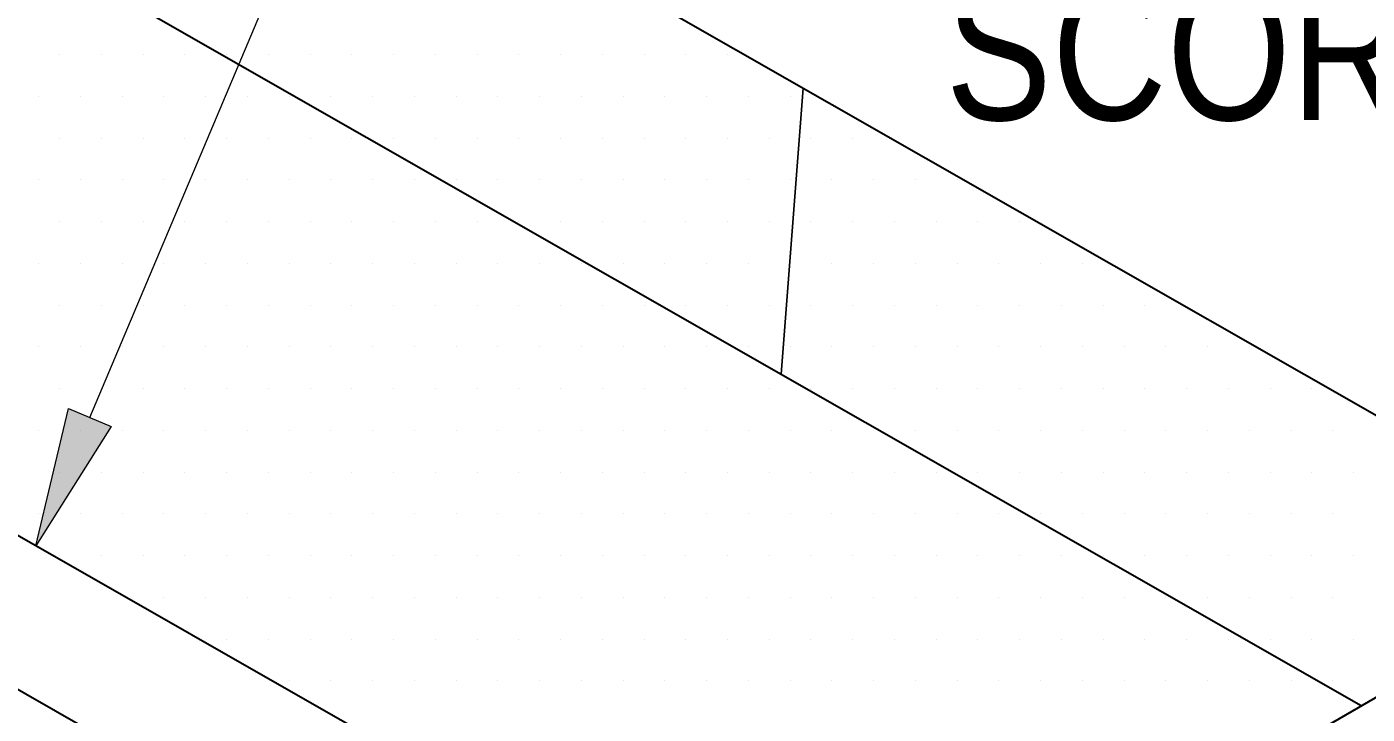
# Model space of a CAD drawing. Header units: inches. Extents: x -26 to 76, y -16 to 22.
# Drawn here: x -6.958 to -6.355, y 9.899 to 10.208 of the extents above; entities that cross this region are included whole.
import ezdxf

# ---------------------------------------------------------------- set-up
doc = ezdxf.new("R2010")
doc.units = ezdxf.units.IN
doc.header["$MEASUREMENT"] = 0
doc.linetypes.add('AI-Linetype-27', pattern=[0.375113, 0.250075, -0.125038])
for name, color, linetype, lineweight in [('.ATI-HATCH', 7, 'Continuous', 0), ('.ATI-TEXT_2', 7, 'Continuous', 0), ('G-ANNO-TTLB', 7, 'Continuous', 0), ('TYVEK', 7, 'Continuous', 0)]:
    doc.layers.add(name, color=color, linetype=linetype, lineweight=lineweight)

# ---------------------------------------------------------------- blocks, each defined once
blk = doc.blocks.new('Block_54')
at = {"layer": '.ATI-TEXT_2', "char_height": 0.2, "attachment_point": 7}
for s, insert in [('\\C18;\\c0;\\FArial Narrow|b0|i0|c1;\\H0.062519;\\W1.000000;FOLD HERE', (-6.54758, 10.35499)), ('\\C18;\\c0;\\FArial Narrow|b0|i0|c1;\\H0.062519;\\W1.000000;TO BREAK', (-6.54336, 10.26022)), ('\\C18;\\c0;\\FArial Narrow|b0|i0|c1;\\H0.062519;\\W1.000000;SCORES', (-6.54481, 10.16544))]:
    blk.add_mtext(s, dxfattribs=dict(at, insert=insert))
blk = doc.blocks.new('Block_53')
at = {"layer": '.ATI-TEXT_2', "true_color": 0x000000, "transparency": 33554687}
h = blk.add_hatch(color=18, dxfattribs=at)
h.dxf.hatch_style = 2
h.paths.add_polyline_path([(-6.91966, 10.02861), (-6.95357, 9.97506), (-6.93886, 10.03671)])
at = {"layer": '.ATI-TEXT_2', "color": 18, "lineweight": 0, "true_color": 0x000000}
blk.add_line((-6.92926, 10.03266), (-6.77981, 10.38683), dxfattribs=at)
at = {"layer": '.ATI-TEXT_2'}
blk.add_lwpolyline([(-6.91966, 10.02861), (-6.95357, 9.97506), (-6.93886, 10.03671), (-6.93886, 10.03671)], close=True, dxfattribs=at)
blk.add_blockref('Block_54', (0, 0), dxfattribs=at)
blk = doc.blocks.new('Block_337')
at = {"layer": '.ATI-HATCH'}
for points, knots in [([(-8.22517, 10.96944), (-8.22517, 10.96944), (-8.34185, 10.90193), (-8.34185, 10.90193), (-8.34185, 10.90193), (-8.45853, 10.83443), (-8.45853, 10.83443), (-8.45853, 10.83443), (-6.59136, 9.76824), (-6.59136, 9.76824), (-6.59136, 9.76824), (-6.358, 9.90325), (-6.358, 9.90325), (-6.358, 9.90325), (-8.22517, 10.96944), (-8.22517, 10.96944)], [0, 0, 0, 0, 1, 1, 1, 2, 2, 2, 3, 3, 3, 4, 4, 4, 5, 5, 5, 5]), ([(-7.20905, 10.52334), (-7.20905, 10.52334), (-7.21904, 10.39492), (-7.21904, 10.39492), (-7.21904, 10.39492), (-6.61873, 10.05213), (-6.61873, 10.05213), (-6.61873, 10.05213), (-6.60874, 10.18056), (-6.60874, 10.18056), (-6.60874, 10.18056), (-7.20905, 10.52334), (-7.20905, 10.52334)], [0, 0, 0, 0, 1, 1, 1, 2, 2, 2, 3, 3, 3, 4, 4, 4, 4]), ([(-6.60874, 10.18056), (-6.60874, 10.18056), (-6.61873, 10.05213), (-6.61873, 10.05213), (-6.61873, 10.05213), (-6.358, 9.90325), (-6.358, 9.90325), (-6.358, 9.90325), (-6.24132, 9.97075), (-6.24132, 9.97075), (-6.24132, 9.97075), (-6.60874, 10.18056), (-6.60874, 10.18056)], [0, 0, 0, 0, 1, 1, 1, 2, 2, 2, 3, 3, 3, 4, 4, 4, 4])]:
    blk.add_open_spline(points, degree=3, knots=knots, dxfattribs=at)
at = {"layer": '.ATI-HATCH', "color": 8, "lineweight": 0, "true_color": 0x808080}
for points in [[(-6.94286, 10.1957), (-6.94286, 10.1957), (-6.94286, 10.1957), (-6.94286, 10.1957)], [(-6.9241, 10.1957), (-6.9241, 10.1957), (-6.9241, 10.1957), (-6.9241, 10.1957)], [(-6.90535, 10.1957), (-6.90535, 10.1957), (-6.90535, 10.1957), (-6.90535, 10.1957)], [(-6.88659, 10.1957), (-6.88659, 10.1957), (-6.88659, 10.1957), (-6.88659, 10.1957)], [(-6.86784, 10.1957), (-6.86784, 10.1957), (-6.86784, 10.1957), (-6.86784, 10.1957)], [(-6.84908, 10.1957), (-6.84908, 10.1957), (-6.84908, 10.1957), (-6.84908, 10.1957)], [(-6.83032, 10.1957), (-6.83032, 10.1957), (-6.83032, 10.1957), (-6.83032, 10.1957)], [(-6.81157, 10.1957), (-6.81157, 10.1957), (-6.81157, 10.1957), (-6.81157, 10.1957)], [(-6.79281, 10.1957), (-6.79281, 10.1957), (-6.79281, 10.1957), (-6.79281, 10.1957)], [(-6.77406, 10.1957), (-6.77406, 10.1957), (-6.77406, 10.1957), (-6.77406, 10.1957)], [(-6.7553, 10.1957), (-6.7553, 10.1957), (-6.7553, 10.1957), (-6.7553, 10.1957)], [(-6.73655, 10.1957), (-6.73655, 10.1957), (-6.73655, 10.1957), (-6.73655, 10.1957)], [(-6.71779, 10.1957), (-6.71779, 10.1957), (-6.71779, 10.1957), (-6.71779, 10.1957)], [(-6.69903, 10.1957), (-6.69903, 10.1957), (-6.69903, 10.1957), (-6.69903, 10.1957)], [(-6.68028, 10.1957), (-6.68028, 10.1957), (-6.68028, 10.1957), (-6.68028, 10.1957)], [(-6.66152, 10.1957), (-6.66152, 10.1957), (-6.66152, 10.1957), (-6.66152, 10.1957)], [(-6.64277, 10.1957), (-6.64277, 10.1957), (-6.64277, 10.1957), (-6.64277, 10.1957)], [(-6.95224, 10.17695), (-6.95224, 10.17695), (-6.95224, 10.17695), (-6.95224, 10.17695)], [(-6.93348, 10.17695), (-6.93348, 10.17695), (-6.93348, 10.17695), (-6.93348, 10.17695)], [(-6.91472, 10.17695), (-6.91472, 10.17695), (-6.91472, 10.17695), (-6.91472, 10.17695)], [(-6.89597, 10.17695), (-6.89597, 10.17695), (-6.89597, 10.17695), (-6.89597, 10.17695)], [(-6.87721, 10.17695), (-6.87721, 10.17695), (-6.87721, 10.17695), (-6.87721, 10.17695)], [(-6.85846, 10.17695), (-6.85846, 10.17695), (-6.85846, 10.17695), (-6.85846, 10.17695)], [(-6.8397, 10.17695), (-6.8397, 10.17695), (-6.8397, 10.17695), (-6.8397, 10.17695)], [(-6.82095, 10.17695), (-6.82095, 10.17695), (-6.82095, 10.17695), (-6.82095, 10.17695)], [(-6.80219, 10.17695), (-6.80219, 10.17695), (-6.80219, 10.17695), (-6.80219, 10.17695)], [(-6.78343, 10.17695), (-6.78343, 10.17695), (-6.78343, 10.17695), (-6.78343, 10.17695)], [(-6.76468, 10.17695), (-6.76468, 10.17695), (-6.76468, 10.17695), (-6.76468, 10.17695)], [(-6.74592, 10.17695), (-6.74592, 10.17695), (-6.74592, 10.17695), (-6.74592, 10.17695)], [(-6.72717, 10.17695), (-6.72717, 10.17695), (-6.72717, 10.17695), (-6.72717, 10.17695)], [(-6.70841, 10.17695), (-6.70841, 10.17695), (-6.70841, 10.17695), (-6.70841, 10.17695)], [(-6.68966, 10.17695), (-6.68966, 10.17695), (-6.68966, 10.17695), (-6.68966, 10.17695)], [(-6.6709, 10.17695), (-6.6709, 10.17695), (-6.6709, 10.17695), (-6.6709, 10.17695)], [(-6.65215, 10.17695), (-6.65215, 10.17695), (-6.65215, 10.17695), (-6.65215, 10.17695)], [(-6.63339, 10.17695), (-6.63339, 10.17695), (-6.63339, 10.17695), (-6.63339, 10.17695)], [(-6.61463, 10.17695), (-6.61463, 10.17695), (-6.61463, 10.17695), (-6.61463, 10.17695)], [(-6.94286, 10.15819), (-6.94286, 10.15819), (-6.94286, 10.15819), (-6.94286, 10.15819)], [(-6.9241, 10.15819), (-6.9241, 10.15819), (-6.9241, 10.15819), (-6.9241, 10.15819)], [(-6.90535, 10.15819), (-6.90535, 10.15819), (-6.90535, 10.15819), (-6.90535, 10.15819)], [(-6.88659, 10.15819), (-6.88659, 10.15819), (-6.88659, 10.15819), (-6.88659, 10.15819)], [(-6.86784, 10.15819), (-6.86784, 10.15819), (-6.86784, 10.15819), (-6.86784, 10.15819)], [(-6.84908, 10.15819), (-6.84908, 10.15819), (-6.84908, 10.15819), (-6.84908, 10.15819)], [(-6.83032, 10.15819), (-6.83032, 10.15819), (-6.83032, 10.15819), (-6.83032, 10.15819)], [(-6.81157, 10.15819), (-6.81157, 10.15819), (-6.81157, 10.15819), (-6.81157, 10.15819)], [(-6.79281, 10.15819), (-6.79281, 10.15819), (-6.79281, 10.15819), (-6.79281, 10.15819)], [(-6.77406, 10.15819), (-6.77406, 10.15819), (-6.77406, 10.15819), (-6.77406, 10.15819)], [(-6.7553, 10.15819), (-6.7553, 10.15819), (-6.7553, 10.15819), (-6.7553, 10.15819)], [(-6.73655, 10.15819), (-6.73655, 10.15819), (-6.73655, 10.15819), (-6.73655, 10.15819)], [(-6.71779, 10.15819), (-6.71779, 10.15819), (-6.71779, 10.15819), (-6.71779, 10.15819)], [(-6.69903, 10.15819), (-6.69903, 10.15819), (-6.69903, 10.15819), (-6.69903, 10.15819)], [(-6.68028, 10.15819), (-6.68028, 10.15819), (-6.68028, 10.15819), (-6.68028, 10.15819)], [(-6.66152, 10.15819), (-6.66152, 10.15819), (-6.66152, 10.15819), (-6.66152, 10.15819)], [(-6.64277, 10.15819), (-6.64277, 10.15819), (-6.64277, 10.15819), (-6.64277, 10.15819)], [(-6.62401, 10.15819), (-6.62401, 10.15819), (-6.62401, 10.15819), (-6.62401, 10.15819)], [(-6.60526, 10.15819), (-6.60526, 10.15819), (-6.60526, 10.15819), (-6.60526, 10.15819)], [(-6.5865, 10.15819), (-6.5865, 10.15819), (-6.5865, 10.15819), (-6.5865, 10.15819)], [(-6.95224, 10.13944), (-6.95224, 10.13944), (-6.95224, 10.13944), (-6.95224, 10.13944)], [(-6.93348, 10.13944), (-6.93348, 10.13944), (-6.93348, 10.13944), (-6.93348, 10.13944)], [(-6.91472, 10.13944), (-6.91472, 10.13944), (-6.91472, 10.13944), (-6.91472, 10.13944)], [(-6.89597, 10.13944), (-6.89597, 10.13944), (-6.89597, 10.13944), (-6.89597, 10.13944)], [(-6.87721, 10.13944), (-6.87721, 10.13944), (-6.87721, 10.13944), (-6.87721, 10.13944)], [(-6.85846, 10.13944), (-6.85846, 10.13944), (-6.85846, 10.13944), (-6.85846, 10.13944)], [(-6.8397, 10.13944), (-6.8397, 10.13944), (-6.8397, 10.13944), (-6.8397, 10.13944)], [(-6.82095, 10.13944), (-6.82095, 10.13944), (-6.82095, 10.13944), (-6.82095, 10.13944)], [(-6.80219, 10.13944), (-6.80219, 10.13944), (-6.80219, 10.13944), (-6.80219, 10.13944)], [(-6.78343, 10.13944), (-6.78343, 10.13944), (-6.78343, 10.13944), (-6.78343, 10.13944)], [(-6.76468, 10.13944), (-6.76468, 10.13944), (-6.76468, 10.13944), (-6.76468, 10.13944)], [(-6.74592, 10.13944), (-6.74592, 10.13944), (-6.74592, 10.13944), (-6.74592, 10.13944)], [(-6.72717, 10.13944), (-6.72717, 10.13944), (-6.72717, 10.13944), (-6.72717, 10.13944)], [(-6.70841, 10.13944), (-6.70841, 10.13944), (-6.70841, 10.13944), (-6.70841, 10.13944)], [(-6.68966, 10.13944), (-6.68966, 10.13944), (-6.68966, 10.13944), (-6.68966, 10.13944)], [(-6.6709, 10.13944), (-6.6709, 10.13944), (-6.6709, 10.13944), (-6.6709, 10.13944)], [(-6.65215, 10.13944), (-6.65215, 10.13944), (-6.65215, 10.13944), (-6.65215, 10.13944)], [(-6.63339, 10.13944), (-6.63339, 10.13944), (-6.63339, 10.13944), (-6.63339, 10.13944)], [(-6.61463, 10.13944), (-6.61463, 10.13944), (-6.61463, 10.13944), (-6.61463, 10.13944)], [(-6.59588, 10.13944), (-6.59588, 10.13944), (-6.59588, 10.13944), (-6.59588, 10.13944)], [(-6.57712, 10.13944), (-6.57712, 10.13944), (-6.57712, 10.13944), (-6.57712, 10.13944)], [(-6.55837, 10.13944), (-6.55837, 10.13944), (-6.55837, 10.13944), (-6.55837, 10.13944)], [(-6.53961, 10.13944), (-6.53961, 10.13944), (-6.53961, 10.13944), (-6.53961, 10.13944)], [(-6.94286, 10.12068), (-6.94286, 10.12068), (-6.94286, 10.12068), (-6.94286, 10.12068)], [(-6.9241, 10.12068), (-6.9241, 10.12068), (-6.9241, 10.12068), (-6.9241, 10.12068)], [(-6.90535, 10.12068), (-6.90535, 10.12068), (-6.90535, 10.12068), (-6.90535, 10.12068)], [(-6.88659, 10.12068), (-6.88659, 10.12068), (-6.88659, 10.12068), (-6.88659, 10.12068)], [(-6.86784, 10.12068), (-6.86784, 10.12068), (-6.86784, 10.12068), (-6.86784, 10.12068)], [(-6.84908, 10.12068), (-6.84908, 10.12068), (-6.84908, 10.12068), (-6.84908, 10.12068)], [(-6.83032, 10.12068), (-6.83032, 10.12068), (-6.83032, 10.12068), (-6.83032, 10.12068)], [(-6.81157, 10.12068), (-6.81157, 10.12068), (-6.81157, 10.12068), (-6.81157, 10.12068)], [(-6.79281, 10.12068), (-6.79281, 10.12068), (-6.79281, 10.12068), (-6.79281, 10.12068)], [(-6.77406, 10.12068), (-6.77406, 10.12068), (-6.77406, 10.12068), (-6.77406, 10.12068)], [(-6.7553, 10.12068), (-6.7553, 10.12068), (-6.7553, 10.12068), (-6.7553, 10.12068)], [(-6.73655, 10.12068), (-6.73655, 10.12068), (-6.73655, 10.12068), (-6.73655, 10.12068)], [(-6.71779, 10.12068), (-6.71779, 10.12068), (-6.71779, 10.12068), (-6.71779, 10.12068)], [(-6.69903, 10.12068), (-6.69903, 10.12068), (-6.69903, 10.12068), (-6.69903, 10.12068)], [(-6.68028, 10.12068), (-6.68028, 10.12068), (-6.68028, 10.12068), (-6.68028, 10.12068)], [(-6.66152, 10.12068), (-6.66152, 10.12068), (-6.66152, 10.12068), (-6.66152, 10.12068)], [(-6.64277, 10.12068), (-6.64277, 10.12068), (-6.64277, 10.12068), (-6.64277, 10.12068)], [(-6.62401, 10.12068), (-6.62401, 10.12068), (-6.62401, 10.12068), (-6.62401, 10.12068)], [(-6.60526, 10.12068), (-6.60526, 10.12068), (-6.60526, 10.12068), (-6.60526, 10.12068)], [(-6.5865, 10.12068), (-6.5865, 10.12068), (-6.5865, 10.12068), (-6.5865, 10.12068)], [(-6.56774, 10.12068), (-6.56774, 10.12068), (-6.56774, 10.12068), (-6.56774, 10.12068)], [(-6.54899, 10.12068), (-6.54899, 10.12068), (-6.54899, 10.12068), (-6.54899, 10.12068)], [(-6.53023, 10.12068), (-6.53023, 10.12068), (-6.53023, 10.12068), (-6.53023, 10.12068)], [(-6.51148, 10.12068), (-6.51148, 10.12068), (-6.51148, 10.12068), (-6.51148, 10.12068)], [(-6.95224, 10.10192), (-6.95224, 10.10192), (-6.95224, 10.10192), (-6.95224, 10.10192)], [(-6.93348, 10.10192), (-6.93348, 10.10192), (-6.93348, 10.10192), (-6.93348, 10.10192)], [(-6.91472, 10.10192), (-6.91472, 10.10192), (-6.91472, 10.10192), (-6.91472, 10.10192)], [(-6.89597, 10.10192), (-6.89597, 10.10192), (-6.89597, 10.10192), (-6.89597, 10.10192)], [(-6.87721, 10.10192), (-6.87721, 10.10192), (-6.87721, 10.10192), (-6.87721, 10.10192)], [(-6.85846, 10.10192), (-6.85846, 10.10192), (-6.85846, 10.10192), (-6.85846, 10.10192)], [(-6.8397, 10.10192), (-6.8397, 10.10192), (-6.8397, 10.10192), (-6.8397, 10.10192)], [(-6.82095, 10.10192), (-6.82095, 10.10192), (-6.82095, 10.10192), (-6.82095, 10.10192)], [(-6.80219, 10.10192), (-6.80219, 10.10192), (-6.80219, 10.10192), (-6.80219, 10.10192)], [(-6.78343, 10.10192), (-6.78343, 10.10192), (-6.78343, 10.10192), (-6.78343, 10.10192)], [(-6.76468, 10.10192), (-6.76468, 10.10192), (-6.76468, 10.10192), (-6.76468, 10.10192)], [(-6.74592, 10.10192), (-6.74592, 10.10192), (-6.74592, 10.10192), (-6.74592, 10.10192)], [(-6.72717, 10.10192), (-6.72717, 10.10192), (-6.72717, 10.10192), (-6.72717, 10.10192)], [(-6.70841, 10.10192), (-6.70841, 10.10192), (-6.70841, 10.10192), (-6.70841, 10.10192)], [(-6.68966, 10.10192), (-6.68966, 10.10192), (-6.68966, 10.10192), (-6.68966, 10.10192)], [(-6.6709, 10.10192), (-6.6709, 10.10192), (-6.6709, 10.10192), (-6.6709, 10.10192)], [(-6.65215, 10.10192), (-6.65215, 10.10192), (-6.65215, 10.10192), (-6.65215, 10.10192)], [(-6.63339, 10.10192), (-6.63339, 10.10192), (-6.63339, 10.10192), (-6.63339, 10.10192)], [(-6.61463, 10.10192), (-6.61463, 10.10192), (-6.61463, 10.10192), (-6.61463, 10.10192)], [(-6.59588, 10.10192), (-6.59588, 10.10192), (-6.59588, 10.10192), (-6.59588, 10.10192)], [(-6.57712, 10.10192), (-6.57712, 10.10192), (-6.57712, 10.10192), (-6.57712, 10.10192)], [(-6.55837, 10.10192), (-6.55837, 10.10192), (-6.55837, 10.10192), (-6.55837, 10.10192)], [(-6.53961, 10.10192), (-6.53961, 10.10192), (-6.53961, 10.10192), (-6.53961, 10.10192)], [(-6.52086, 10.10192), (-6.52086, 10.10192), (-6.52086, 10.10192), (-6.52086, 10.10192)], [(-6.5021, 10.10192), (-6.5021, 10.10192), (-6.5021, 10.10192), (-6.5021, 10.10192)], [(-6.48334, 10.10192), (-6.48334, 10.10192), (-6.48334, 10.10192), (-6.48334, 10.10192)], [(-6.94286, 10.08317), (-6.94286, 10.08317), (-6.94286, 10.08317), (-6.94286, 10.08317)], [(-6.9241, 10.08317), (-6.9241, 10.08317), (-6.9241, 10.08317), (-6.9241, 10.08317)], [(-6.90535, 10.08317), (-6.90535, 10.08317), (-6.90535, 10.08317), (-6.90535, 10.08317)], [(-6.88659, 10.08317), (-6.88659, 10.08317), (-6.88659, 10.08317), (-6.88659, 10.08317)], [(-6.86784, 10.08317), (-6.86784, 10.08317), (-6.86784, 10.08317), (-6.86784, 10.08317)], [(-6.84908, 10.08317), (-6.84908, 10.08317), (-6.84908, 10.08317), (-6.84908, 10.08317)], [(-6.83032, 10.08317), (-6.83032, 10.08317), (-6.83032, 10.08317), (-6.83032, 10.08317)], [(-6.81157, 10.08317), (-6.81157, 10.08317), (-6.81157, 10.08317), (-6.81157, 10.08317)], [(-6.79281, 10.08317), (-6.79281, 10.08317), (-6.79281, 10.08317), (-6.79281, 10.08317)], [(-6.77406, 10.08317), (-6.77406, 10.08317), (-6.77406, 10.08317), (-6.77406, 10.08317)], [(-6.7553, 10.08317), (-6.7553, 10.08317), (-6.7553, 10.08317), (-6.7553, 10.08317)], [(-6.73655, 10.08317), (-6.73655, 10.08317), (-6.73655, 10.08317), (-6.73655, 10.08317)], [(-6.71779, 10.08317), (-6.71779, 10.08317), (-6.71779, 10.08317), (-6.71779, 10.08317)], [(-6.69903, 10.08317), (-6.69903, 10.08317), (-6.69903, 10.08317), (-6.69903, 10.08317)], [(-6.68028, 10.08317), (-6.68028, 10.08317), (-6.68028, 10.08317), (-6.68028, 10.08317)], [(-6.66152, 10.08317), (-6.66152, 10.08317), (-6.66152, 10.08317), (-6.66152, 10.08317)], [(-6.64277, 10.08317), (-6.64277, 10.08317), (-6.64277, 10.08317), (-6.64277, 10.08317)], [(-6.62401, 10.08317), (-6.62401, 10.08317), (-6.62401, 10.08317), (-6.62401, 10.08317)], [(-6.60526, 10.08317), (-6.60526, 10.08317), (-6.60526, 10.08317), (-6.60526, 10.08317)], [(-6.5865, 10.08317), (-6.5865, 10.08317), (-6.5865, 10.08317), (-6.5865, 10.08317)], [(-6.56774, 10.08317), (-6.56774, 10.08317), (-6.56774, 10.08317), (-6.56774, 10.08317)], [(-6.54899, 10.08317), (-6.54899, 10.08317), (-6.54899, 10.08317), (-6.54899, 10.08317)], [(-6.53023, 10.08317), (-6.53023, 10.08317), (-6.53023, 10.08317), (-6.53023, 10.08317)], [(-6.51148, 10.08317), (-6.51148, 10.08317), (-6.51148, 10.08317), (-6.51148, 10.08317)], [(-6.49272, 10.08317), (-6.49272, 10.08317), (-6.49272, 10.08317), (-6.49272, 10.08317)], [(-6.47397, 10.08317), (-6.47397, 10.08317), (-6.47397, 10.08317), (-6.47397, 10.08317)], [(-6.45521, 10.08317), (-6.45521, 10.08317), (-6.45521, 10.08317), (-6.45521, 10.08317)], [(-6.95224, 10.06441), (-6.95224, 10.06441), (-6.95224, 10.06441), (-6.95224, 10.06441)], [(-6.93348, 10.06441), (-6.93348, 10.06441), (-6.93348, 10.06441), (-6.93348, 10.06441)], [(-6.91472, 10.06441), (-6.91472, 10.06441), (-6.91472, 10.06441), (-6.91472, 10.06441)], [(-6.89597, 10.06441), (-6.89597, 10.06441), (-6.89597, 10.06441), (-6.89597, 10.06441)], [(-6.87721, 10.06441), (-6.87721, 10.06441), (-6.87721, 10.06441), (-6.87721, 10.06441)], [(-6.85846, 10.06441), (-6.85846, 10.06441), (-6.85846, 10.06441), (-6.85846, 10.06441)], [(-6.8397, 10.06441), (-6.8397, 10.06441), (-6.8397, 10.06441), (-6.8397, 10.06441)], [(-6.82095, 10.06441), (-6.82095, 10.06441), (-6.82095, 10.06441), (-6.82095, 10.06441)], [(-6.80219, 10.06441), (-6.80219, 10.06441), (-6.80219, 10.06441), (-6.80219, 10.06441)], [(-6.78343, 10.06441), (-6.78343, 10.06441), (-6.78343, 10.06441), (-6.78343, 10.06441)], [(-6.76468, 10.06441), (-6.76468, 10.06441), (-6.76468, 10.06441), (-6.76468, 10.06441)], [(-6.74592, 10.06441), (-6.74592, 10.06441), (-6.74592, 10.06441), (-6.74592, 10.06441)], [(-6.72717, 10.06441), (-6.72717, 10.06441), (-6.72717, 10.06441), (-6.72717, 10.06441)], [(-6.70841, 10.06441), (-6.70841, 10.06441), (-6.70841, 10.06441), (-6.70841, 10.06441)], [(-6.68966, 10.06441), (-6.68966, 10.06441), (-6.68966, 10.06441), (-6.68966, 10.06441)], [(-6.6709, 10.06441), (-6.6709, 10.06441), (-6.6709, 10.06441), (-6.6709, 10.06441)], [(-6.65215, 10.06441), (-6.65215, 10.06441), (-6.65215, 10.06441), (-6.65215, 10.06441)], [(-6.63339, 10.06441), (-6.63339, 10.06441), (-6.63339, 10.06441), (-6.63339, 10.06441)], [(-6.61463, 10.06441), (-6.61463, 10.06441), (-6.61463, 10.06441), (-6.61463, 10.06441)], [(-6.59588, 10.06441), (-6.59588, 10.06441), (-6.59588, 10.06441), (-6.59588, 10.06441)], [(-6.57712, 10.06441), (-6.57712, 10.06441), (-6.57712, 10.06441), (-6.57712, 10.06441)], [(-6.55837, 10.06441), (-6.55837, 10.06441), (-6.55837, 10.06441), (-6.55837, 10.06441)], [(-6.53961, 10.06441), (-6.53961, 10.06441), (-6.53961, 10.06441), (-6.53961, 10.06441)], [(-6.52086, 10.06441), (-6.52086, 10.06441), (-6.52086, 10.06441), (-6.52086, 10.06441)], [(-6.5021, 10.06441), (-6.5021, 10.06441), (-6.5021, 10.06441), (-6.5021, 10.06441)], [(-6.48334, 10.06441), (-6.48334, 10.06441), (-6.48334, 10.06441), (-6.48334, 10.06441)], [(-6.46459, 10.06441), (-6.46459, 10.06441), (-6.46459, 10.06441), (-6.46459, 10.06441)], [(-6.44583, 10.06441), (-6.44583, 10.06441), (-6.44583, 10.06441), (-6.44583, 10.06441)], [(-6.42708, 10.06441), (-6.42708, 10.06441), (-6.42708, 10.06441), (-6.42708, 10.06441)], [(-6.40832, 10.06441), (-6.40832, 10.06441), (-6.40832, 10.06441), (-6.40832, 10.06441)], [(-6.94286, 10.04566), (-6.94286, 10.04566), (-6.94286, 10.04566), (-6.94286, 10.04566)], [(-6.9241, 10.04566), (-6.9241, 10.04566), (-6.9241, 10.04566), (-6.9241, 10.04566)], [(-6.90535, 10.04566), (-6.90535, 10.04566), (-6.90535, 10.04566), (-6.90535, 10.04566)], [(-6.88659, 10.04566), (-6.88659, 10.04566), (-6.88659, 10.04566), (-6.88659, 10.04566)], [(-6.86784, 10.04566), (-6.86784, 10.04566), (-6.86784, 10.04566), (-6.86784, 10.04566)], [(-6.84908, 10.04566), (-6.84908, 10.04566), (-6.84908, 10.04566), (-6.84908, 10.04566)], [(-6.83032, 10.04566), (-6.83032, 10.04566), (-6.83032, 10.04566), (-6.83032, 10.04566)], [(-6.81157, 10.04566), (-6.81157, 10.04566), (-6.81157, 10.04566), (-6.81157, 10.04566)], [(-6.79281, 10.04566), (-6.79281, 10.04566), (-6.79281, 10.04566), (-6.79281, 10.04566)], [(-6.77406, 10.04566), (-6.77406, 10.04566), (-6.77406, 10.04566), (-6.77406, 10.04566)], [(-6.7553, 10.04566), (-6.7553, 10.04566), (-6.7553, 10.04566), (-6.7553, 10.04566)], [(-6.73655, 10.04566), (-6.73655, 10.04566), (-6.73655, 10.04566), (-6.73655, 10.04566)], [(-6.71779, 10.04566), (-6.71779, 10.04566), (-6.71779, 10.04566), (-6.71779, 10.04566)], [(-6.69903, 10.04566), (-6.69903, 10.04566), (-6.69903, 10.04566), (-6.69903, 10.04566)], [(-6.68028, 10.04566), (-6.68028, 10.04566), (-6.68028, 10.04566), (-6.68028, 10.04566)], [(-6.66152, 10.04566), (-6.66152, 10.04566), (-6.66152, 10.04566), (-6.66152, 10.04566)], [(-6.64277, 10.04566), (-6.64277, 10.04566), (-6.64277, 10.04566), (-6.64277, 10.04566)], [(-6.62401, 10.04566), (-6.62401, 10.04566), (-6.62401, 10.04566), (-6.62401, 10.04566)], [(-6.60526, 10.04566), (-6.60526, 10.04566), (-6.60526, 10.04566), (-6.60526, 10.04566)], [(-6.5865, 10.04566), (-6.5865, 10.04566), (-6.5865, 10.04566), (-6.5865, 10.04566)], [(-6.56774, 10.04566), (-6.56774, 10.04566), (-6.56774, 10.04566), (-6.56774, 10.04566)], [(-6.54899, 10.04566), (-6.54899, 10.04566), (-6.54899, 10.04566), (-6.54899, 10.04566)], [(-6.53023, 10.04566), (-6.53023, 10.04566), (-6.53023, 10.04566), (-6.53023, 10.04566)], [(-6.51148, 10.04566), (-6.51148, 10.04566), (-6.51148, 10.04566), (-6.51148, 10.04566)], [(-6.49272, 10.04566), (-6.49272, 10.04566), (-6.49272, 10.04566), (-6.49272, 10.04566)], [(-6.47397, 10.04566), (-6.47397, 10.04566), (-6.47397, 10.04566), (-6.47397, 10.04566)], [(-6.45521, 10.04566), (-6.45521, 10.04566), (-6.45521, 10.04566), (-6.45521, 10.04566)], [(-6.43645, 10.04566), (-6.43645, 10.04566), (-6.43645, 10.04566), (-6.43645, 10.04566)], [(-6.4177, 10.04566), (-6.4177, 10.04566), (-6.4177, 10.04566), (-6.4177, 10.04566)], [(-6.39894, 10.04566), (-6.39894, 10.04566), (-6.39894, 10.04566), (-6.39894, 10.04566)], [(-6.38019, 10.04566), (-6.38019, 10.04566), (-6.38019, 10.04566), (-6.38019, 10.04566)], [(-6.95224, 10.0269), (-6.95224, 10.0269), (-6.95224, 10.0269), (-6.95224, 10.0269)], [(-6.93348, 10.0269), (-6.93348, 10.0269), (-6.93348, 10.0269), (-6.93348, 10.0269)], [(-6.91472, 10.0269), (-6.91472, 10.0269), (-6.91472, 10.0269), (-6.91472, 10.0269)], [(-6.89597, 10.0269), (-6.89597, 10.0269), (-6.89597, 10.0269), (-6.89597, 10.0269)], [(-6.87721, 10.0269), (-6.87721, 10.0269), (-6.87721, 10.0269), (-6.87721, 10.0269)], [(-6.85846, 10.0269), (-6.85846, 10.0269), (-6.85846, 10.0269), (-6.85846, 10.0269)], [(-6.8397, 10.0269), (-6.8397, 10.0269), (-6.8397, 10.0269), (-6.8397, 10.0269)], [(-6.82095, 10.0269), (-6.82095, 10.0269), (-6.82095, 10.0269), (-6.82095, 10.0269)], [(-6.80219, 10.0269), (-6.80219, 10.0269), (-6.80219, 10.0269), (-6.80219, 10.0269)], [(-6.78343, 10.0269), (-6.78343, 10.0269), (-6.78343, 10.0269), (-6.78343, 10.0269)], [(-6.76468, 10.0269), (-6.76468, 10.0269), (-6.76468, 10.0269), (-6.76468, 10.0269)], [(-6.74592, 10.0269), (-6.74592, 10.0269), (-6.74592, 10.0269), (-6.74592, 10.0269)], [(-6.72717, 10.0269), (-6.72717, 10.0269), (-6.72717, 10.0269), (-6.72717, 10.0269)], [(-6.70841, 10.0269), (-6.70841, 10.0269), (-6.70841, 10.0269), (-6.70841, 10.0269)], [(-6.68966, 10.0269), (-6.68966, 10.0269), (-6.68966, 10.0269), (-6.68966, 10.0269)], [(-6.6709, 10.0269), (-6.6709, 10.0269), (-6.6709, 10.0269), (-6.6709, 10.0269)], [(-6.65215, 10.0269), (-6.65215, 10.0269), (-6.65215, 10.0269), (-6.65215, 10.0269)], [(-6.63339, 10.0269), (-6.63339, 10.0269), (-6.63339, 10.0269), (-6.63339, 10.0269)], [(-6.61463, 10.0269), (-6.61463, 10.0269), (-6.61463, 10.0269), (-6.61463, 10.0269)], [(-6.59588, 10.0269), (-6.59588, 10.0269), (-6.59588, 10.0269), (-6.59588, 10.0269)], [(-6.57712, 10.0269), (-6.57712, 10.0269), (-6.57712, 10.0269), (-6.57712, 10.0269)], [(-6.55837, 10.0269), (-6.55837, 10.0269), (-6.55837, 10.0269), (-6.55837, 10.0269)], [(-6.53961, 10.0269), (-6.53961, 10.0269), (-6.53961, 10.0269), (-6.53961, 10.0269)], [(-6.52086, 10.0269), (-6.52086, 10.0269), (-6.52086, 10.0269), (-6.52086, 10.0269)], [(-6.5021, 10.0269), (-6.5021, 10.0269), (-6.5021, 10.0269), (-6.5021, 10.0269)], [(-6.48334, 10.0269), (-6.48334, 10.0269), (-6.48334, 10.0269), (-6.48334, 10.0269)], [(-6.46459, 10.0269), (-6.46459, 10.0269), (-6.46459, 10.0269), (-6.46459, 10.0269)], [(-6.44583, 10.0269), (-6.44583, 10.0269), (-6.44583, 10.0269), (-6.44583, 10.0269)], [(-6.42708, 10.0269), (-6.42708, 10.0269), (-6.42708, 10.0269), (-6.42708, 10.0269)], [(-6.40832, 10.0269), (-6.40832, 10.0269), (-6.40832, 10.0269), (-6.40832, 10.0269)], [(-6.38957, 10.0269), (-6.38957, 10.0269), (-6.38957, 10.0269), (-6.38957, 10.0269)], [(-6.37081, 10.0269), (-6.37081, 10.0269), (-6.37081, 10.0269), (-6.37081, 10.0269)], [(-6.94286, 10.00815), (-6.94286, 10.00815), (-6.94286, 10.00815), (-6.94286, 10.00815)], [(-6.9241, 10.00815), (-6.9241, 10.00815), (-6.9241, 10.00815), (-6.9241, 10.00815)], [(-6.90535, 10.00815), (-6.90535, 10.00815), (-6.90535, 10.00815), (-6.90535, 10.00815)], [(-6.88659, 10.00815), (-6.88659, 10.00815), (-6.88659, 10.00815), (-6.88659, 10.00815)], [(-6.86784, 10.00815), (-6.86784, 10.00815), (-6.86784, 10.00815), (-6.86784, 10.00815)], [(-6.84908, 10.00815), (-6.84908, 10.00815), (-6.84908, 10.00815), (-6.84908, 10.00815)], [(-6.83032, 10.00815), (-6.83032, 10.00815), (-6.83032, 10.00815), (-6.83032, 10.00815)], [(-6.81157, 10.00815), (-6.81157, 10.00815), (-6.81157, 10.00815), (-6.81157, 10.00815)], [(-6.79281, 10.00815), (-6.79281, 10.00815), (-6.79281, 10.00815), (-6.79281, 10.00815)], [(-6.77406, 10.00815), (-6.77406, 10.00815), (-6.77406, 10.00815), (-6.77406, 10.00815)], [(-6.7553, 10.00815), (-6.7553, 10.00815), (-6.7553, 10.00815), (-6.7553, 10.00815)], [(-6.73655, 10.00815), (-6.73655, 10.00815), (-6.73655, 10.00815), (-6.73655, 10.00815)], [(-6.71779, 10.00815), (-6.71779, 10.00815), (-6.71779, 10.00815), (-6.71779, 10.00815)], [(-6.69903, 10.00815), (-6.69903, 10.00815), (-6.69903, 10.00815), (-6.69903, 10.00815)], [(-6.68028, 10.00815), (-6.68028, 10.00815), (-6.68028, 10.00815), (-6.68028, 10.00815)], [(-6.66152, 10.00815), (-6.66152, 10.00815), (-6.66152, 10.00815), (-6.66152, 10.00815)], [(-6.64277, 10.00815), (-6.64277, 10.00815), (-6.64277, 10.00815), (-6.64277, 10.00815)], [(-6.62401, 10.00815), (-6.62401, 10.00815), (-6.62401, 10.00815), (-6.62401, 10.00815)], [(-6.60526, 10.00815), (-6.60526, 10.00815), (-6.60526, 10.00815), (-6.60526, 10.00815)], [(-6.5865, 10.00815), (-6.5865, 10.00815), (-6.5865, 10.00815), (-6.5865, 10.00815)], [(-6.56774, 10.00815), (-6.56774, 10.00815), (-6.56774, 10.00815), (-6.56774, 10.00815)], [(-6.54899, 10.00815), (-6.54899, 10.00815), (-6.54899, 10.00815), (-6.54899, 10.00815)], [(-6.53023, 10.00815), (-6.53023, 10.00815), (-6.53023, 10.00815), (-6.53023, 10.00815)], [(-6.51148, 10.00815), (-6.51148, 10.00815), (-6.51148, 10.00815), (-6.51148, 10.00815)], [(-6.49272, 10.00815), (-6.49272, 10.00815), (-6.49272, 10.00815), (-6.49272, 10.00815)], [(-6.47397, 10.00815), (-6.47397, 10.00815), (-6.47397, 10.00815), (-6.47397, 10.00815)], [(-6.45521, 10.00815), (-6.45521, 10.00815), (-6.45521, 10.00815), (-6.45521, 10.00815)], [(-6.43645, 10.00815), (-6.43645, 10.00815), (-6.43645, 10.00815), (-6.43645, 10.00815)], [(-6.4177, 10.00815), (-6.4177, 10.00815), (-6.4177, 10.00815), (-6.4177, 10.00815)], [(-6.39894, 10.00815), (-6.39894, 10.00815), (-6.39894, 10.00815), (-6.39894, 10.00815)], [(-6.38019, 10.00815), (-6.38019, 10.00815), (-6.38019, 10.00815), (-6.38019, 10.00815)], [(-6.36143, 10.00815), (-6.36143, 10.00815), (-6.36143, 10.00815), (-6.36143, 10.00815)], [(-6.95224, 9.98939), (-6.95224, 9.98939), (-6.95224, 9.98939), (-6.95224, 9.98939)], [(-6.93348, 9.98939), (-6.93348, 9.98939), (-6.93348, 9.98939), (-6.93348, 9.98939)], [(-6.91472, 9.98939), (-6.91472, 9.98939), (-6.91472, 9.98939), (-6.91472, 9.98939)], [(-6.89597, 9.98939), (-6.89597, 9.98939), (-6.89597, 9.98939), (-6.89597, 9.98939)], [(-6.87721, 9.98939), (-6.87721, 9.98939), (-6.87721, 9.98939), (-6.87721, 9.98939)], [(-6.85846, 9.98939), (-6.85846, 9.98939), (-6.85846, 9.98939), (-6.85846, 9.98939)], [(-6.8397, 9.98939), (-6.8397, 9.98939), (-6.8397, 9.98939), (-6.8397, 9.98939)], [(-6.82095, 9.98939), (-6.82095, 9.98939), (-6.82095, 9.98939), (-6.82095, 9.98939)], [(-6.80219, 9.98939), (-6.80219, 9.98939), (-6.80219, 9.98939), (-6.80219, 9.98939)], [(-6.78343, 9.98939), (-6.78343, 9.98939), (-6.78343, 9.98939), (-6.78343, 9.98939)], [(-6.76468, 9.98939), (-6.76468, 9.98939), (-6.76468, 9.98939), (-6.76468, 9.98939)], [(-6.74592, 9.98939), (-6.74592, 9.98939), (-6.74592, 9.98939), (-6.74592, 9.98939)], [(-6.72717, 9.98939), (-6.72717, 9.98939), (-6.72717, 9.98939), (-6.72717, 9.98939)], [(-6.70841, 9.98939), (-6.70841, 9.98939), (-6.70841, 9.98939), (-6.70841, 9.98939)], [(-6.68966, 9.98939), (-6.68966, 9.98939), (-6.68966, 9.98939), (-6.68966, 9.98939)], [(-6.6709, 9.98939), (-6.6709, 9.98939), (-6.6709, 9.98939), (-6.6709, 9.98939)], [(-6.65215, 9.98939), (-6.65215, 9.98939), (-6.65215, 9.98939), (-6.65215, 9.98939)], [(-6.63339, 9.98939), (-6.63339, 9.98939), (-6.63339, 9.98939), (-6.63339, 9.98939)], [(-6.61463, 9.98939), (-6.61463, 9.98939), (-6.61463, 9.98939), (-6.61463, 9.98939)], [(-6.59588, 9.98939), (-6.59588, 9.98939), (-6.59588, 9.98939), (-6.59588, 9.98939)], [(-6.57712, 9.98939), (-6.57712, 9.98939), (-6.57712, 9.98939), (-6.57712, 9.98939)], [(-6.55837, 9.98939), (-6.55837, 9.98939), (-6.55837, 9.98939), (-6.55837, 9.98939)], [(-6.53961, 9.98939), (-6.53961, 9.98939), (-6.53961, 9.98939), (-6.53961, 9.98939)], [(-6.52086, 9.98939), (-6.52086, 9.98939), (-6.52086, 9.98939), (-6.52086, 9.98939)], [(-6.5021, 9.98939), (-6.5021, 9.98939), (-6.5021, 9.98939), (-6.5021, 9.98939)], [(-6.48334, 9.98939), (-6.48334, 9.98939), (-6.48334, 9.98939), (-6.48334, 9.98939)], [(-6.46459, 9.98939), (-6.46459, 9.98939), (-6.46459, 9.98939), (-6.46459, 9.98939)], [(-6.44583, 9.98939), (-6.44583, 9.98939), (-6.44583, 9.98939), (-6.44583, 9.98939)], [(-6.42708, 9.98939), (-6.42708, 9.98939), (-6.42708, 9.98939), (-6.42708, 9.98939)], [(-6.40832, 9.98939), (-6.40832, 9.98939), (-6.40832, 9.98939), (-6.40832, 9.98939)], [(-6.38957, 9.98939), (-6.38957, 9.98939), (-6.38957, 9.98939), (-6.38957, 9.98939)], [(-6.37081, 9.98939), (-6.37081, 9.98939), (-6.37081, 9.98939), (-6.37081, 9.98939)], [(-6.94286, 9.97063), (-6.94286, 9.97063), (-6.94286, 9.97063), (-6.94286, 9.97063)], [(-6.9241, 9.97063), (-6.9241, 9.97063), (-6.9241, 9.97063), (-6.9241, 9.97063)], [(-6.90535, 9.97063), (-6.90535, 9.97063), (-6.90535, 9.97063), (-6.90535, 9.97063)], [(-6.88659, 9.97063), (-6.88659, 9.97063), (-6.88659, 9.97063), (-6.88659, 9.97063)], [(-6.86784, 9.97063), (-6.86784, 9.97063), (-6.86784, 9.97063), (-6.86784, 9.97063)], [(-6.84908, 9.97063), (-6.84908, 9.97063), (-6.84908, 9.97063), (-6.84908, 9.97063)], [(-6.83032, 9.97063), (-6.83032, 9.97063), (-6.83032, 9.97063), (-6.83032, 9.97063)], [(-6.81157, 9.97063), (-6.81157, 9.97063), (-6.81157, 9.97063), (-6.81157, 9.97063)], [(-6.79281, 9.97063), (-6.79281, 9.97063), (-6.79281, 9.97063), (-6.79281, 9.97063)], [(-6.77406, 9.97063), (-6.77406, 9.97063), (-6.77406, 9.97063), (-6.77406, 9.97063)], [(-6.7553, 9.97063), (-6.7553, 9.97063), (-6.7553, 9.97063), (-6.7553, 9.97063)], [(-6.73655, 9.97063), (-6.73655, 9.97063), (-6.73655, 9.97063), (-6.73655, 9.97063)], [(-6.71779, 9.97063), (-6.71779, 9.97063), (-6.71779, 9.97063), (-6.71779, 9.97063)], [(-6.69903, 9.97063), (-6.69903, 9.97063), (-6.69903, 9.97063), (-6.69903, 9.97063)], [(-6.68028, 9.97063), (-6.68028, 9.97063), (-6.68028, 9.97063), (-6.68028, 9.97063)], [(-6.66152, 9.97063), (-6.66152, 9.97063), (-6.66152, 9.97063), (-6.66152, 9.97063)], [(-6.64277, 9.97063), (-6.64277, 9.97063), (-6.64277, 9.97063), (-6.64277, 9.97063)], [(-6.62401, 9.97063), (-6.62401, 9.97063), (-6.62401, 9.97063), (-6.62401, 9.97063)], [(-6.60526, 9.97063), (-6.60526, 9.97063), (-6.60526, 9.97063), (-6.60526, 9.97063)], [(-6.5865, 9.97063), (-6.5865, 9.97063), (-6.5865, 9.97063), (-6.5865, 9.97063)], [(-6.56774, 9.97063), (-6.56774, 9.97063), (-6.56774, 9.97063), (-6.56774, 9.97063)], [(-6.54899, 9.97063), (-6.54899, 9.97063), (-6.54899, 9.97063), (-6.54899, 9.97063)], [(-6.53023, 9.97063), (-6.53023, 9.97063), (-6.53023, 9.97063), (-6.53023, 9.97063)], [(-6.51148, 9.97063), (-6.51148, 9.97063), (-6.51148, 9.97063), (-6.51148, 9.97063)], [(-6.49272, 9.97063), (-6.49272, 9.97063), (-6.49272, 9.97063), (-6.49272, 9.97063)], [(-6.47397, 9.97063), (-6.47397, 9.97063), (-6.47397, 9.97063), (-6.47397, 9.97063)], [(-6.45521, 9.97063), (-6.45521, 9.97063), (-6.45521, 9.97063), (-6.45521, 9.97063)], [(-6.43645, 9.97063), (-6.43645, 9.97063), (-6.43645, 9.97063), (-6.43645, 9.97063)], [(-6.4177, 9.97063), (-6.4177, 9.97063), (-6.4177, 9.97063), (-6.4177, 9.97063)], [(-6.39894, 9.97063), (-6.39894, 9.97063), (-6.39894, 9.97063), (-6.39894, 9.97063)], [(-6.38019, 9.97063), (-6.38019, 9.97063), (-6.38019, 9.97063), (-6.38019, 9.97063)], [(-6.36143, 9.97063), (-6.36143, 9.97063), (-6.36143, 9.97063), (-6.36143, 9.97063)], [(-6.89597, 9.95188), (-6.89597, 9.95188), (-6.89597, 9.95188), (-6.89597, 9.95188)], [(-6.87721, 9.95188), (-6.87721, 9.95188), (-6.87721, 9.95188), (-6.87721, 9.95188)], [(-6.85846, 9.95188), (-6.85846, 9.95188), (-6.85846, 9.95188), (-6.85846, 9.95188)], [(-6.8397, 9.95188), (-6.8397, 9.95188), (-6.8397, 9.95188), (-6.8397, 9.95188)], [(-6.82095, 9.95188), (-6.82095, 9.95188), (-6.82095, 9.95188), (-6.82095, 9.95188)], [(-6.80219, 9.95188), (-6.80219, 9.95188), (-6.80219, 9.95188), (-6.80219, 9.95188)], [(-6.78343, 9.95188), (-6.78343, 9.95188), (-6.78343, 9.95188), (-6.78343, 9.95188)], [(-6.76468, 9.95188), (-6.76468, 9.95188), (-6.76468, 9.95188), (-6.76468, 9.95188)], [(-6.74592, 9.95188), (-6.74592, 9.95188), (-6.74592, 9.95188), (-6.74592, 9.95188)], [(-6.72717, 9.95188), (-6.72717, 9.95188), (-6.72717, 9.95188), (-6.72717, 9.95188)], [(-6.70841, 9.95188), (-6.70841, 9.95188), (-6.70841, 9.95188), (-6.70841, 9.95188)], [(-6.68966, 9.95188), (-6.68966, 9.95188), (-6.68966, 9.95188), (-6.68966, 9.95188)], [(-6.6709, 9.95188), (-6.6709, 9.95188), (-6.6709, 9.95188), (-6.6709, 9.95188)], [(-6.65215, 9.95188), (-6.65215, 9.95188), (-6.65215, 9.95188), (-6.65215, 9.95188)], [(-6.63339, 9.95188), (-6.63339, 9.95188), (-6.63339, 9.95188), (-6.63339, 9.95188)], [(-6.61463, 9.95188), (-6.61463, 9.95188), (-6.61463, 9.95188), (-6.61463, 9.95188)], [(-6.59588, 9.95188), (-6.59588, 9.95188), (-6.59588, 9.95188), (-6.59588, 9.95188)], [(-6.57712, 9.95188), (-6.57712, 9.95188), (-6.57712, 9.95188), (-6.57712, 9.95188)], [(-6.55837, 9.95188), (-6.55837, 9.95188), (-6.55837, 9.95188), (-6.55837, 9.95188)], [(-6.53961, 9.95188), (-6.53961, 9.95188), (-6.53961, 9.95188), (-6.53961, 9.95188)], [(-6.52086, 9.95188), (-6.52086, 9.95188), (-6.52086, 9.95188), (-6.52086, 9.95188)], [(-6.5021, 9.95188), (-6.5021, 9.95188), (-6.5021, 9.95188), (-6.5021, 9.95188)], [(-6.48334, 9.95188), (-6.48334, 9.95188), (-6.48334, 9.95188), (-6.48334, 9.95188)], [(-6.46459, 9.95188), (-6.46459, 9.95188), (-6.46459, 9.95188), (-6.46459, 9.95188)], [(-6.44583, 9.95188), (-6.44583, 9.95188), (-6.44583, 9.95188), (-6.44583, 9.95188)], [(-6.42708, 9.95188), (-6.42708, 9.95188), (-6.42708, 9.95188), (-6.42708, 9.95188)], [(-6.40832, 9.95188), (-6.40832, 9.95188), (-6.40832, 9.95188), (-6.40832, 9.95188)], [(-6.38957, 9.95188), (-6.38957, 9.95188), (-6.38957, 9.95188), (-6.38957, 9.95188)], [(-6.37081, 9.95188), (-6.37081, 9.95188), (-6.37081, 9.95188), (-6.37081, 9.95188)], [(-6.86784, 9.93312), (-6.86784, 9.93312), (-6.86784, 9.93312), (-6.86784, 9.93312)], [(-6.84908, 9.93312), (-6.84908, 9.93312), (-6.84908, 9.93312), (-6.84908, 9.93312)], [(-6.83032, 9.93312), (-6.83032, 9.93312), (-6.83032, 9.93312), (-6.83032, 9.93312)], [(-6.81157, 9.93312), (-6.81157, 9.93312), (-6.81157, 9.93312), (-6.81157, 9.93312)], [(-6.79281, 9.93312), (-6.79281, 9.93312), (-6.79281, 9.93312), (-6.79281, 9.93312)], [(-6.77406, 9.93312), (-6.77406, 9.93312), (-6.77406, 9.93312), (-6.77406, 9.93312)], [(-6.7553, 9.93312), (-6.7553, 9.93312), (-6.7553, 9.93312), (-6.7553, 9.93312)], [(-6.73655, 9.93312), (-6.73655, 9.93312), (-6.73655, 9.93312), (-6.73655, 9.93312)], [(-6.71779, 9.93312), (-6.71779, 9.93312), (-6.71779, 9.93312), (-6.71779, 9.93312)], [(-6.69903, 9.93312), (-6.69903, 9.93312), (-6.69903, 9.93312), (-6.69903, 9.93312)], [(-6.68028, 9.93312), (-6.68028, 9.93312), (-6.68028, 9.93312), (-6.68028, 9.93312)], [(-6.66152, 9.93312), (-6.66152, 9.93312), (-6.66152, 9.93312), (-6.66152, 9.93312)], [(-6.64277, 9.93312), (-6.64277, 9.93312), (-6.64277, 9.93312), (-6.64277, 9.93312)], [(-6.62401, 9.93312), (-6.62401, 9.93312), (-6.62401, 9.93312), (-6.62401, 9.93312)], [(-6.60526, 9.93312), (-6.60526, 9.93312), (-6.60526, 9.93312), (-6.60526, 9.93312)], [(-6.5865, 9.93312), (-6.5865, 9.93312), (-6.5865, 9.93312), (-6.5865, 9.93312)], [(-6.56774, 9.93312), (-6.56774, 9.93312), (-6.56774, 9.93312), (-6.56774, 9.93312)], [(-6.54899, 9.93312), (-6.54899, 9.93312), (-6.54899, 9.93312), (-6.54899, 9.93312)], [(-6.53023, 9.93312), (-6.53023, 9.93312), (-6.53023, 9.93312), (-6.53023, 9.93312)], [(-6.51148, 9.93312), (-6.51148, 9.93312), (-6.51148, 9.93312), (-6.51148, 9.93312)], [(-6.49272, 9.93312), (-6.49272, 9.93312), (-6.49272, 9.93312), (-6.49272, 9.93312)], [(-6.47397, 9.93312), (-6.47397, 9.93312), (-6.47397, 9.93312), (-6.47397, 9.93312)], [(-6.45521, 9.93312), (-6.45521, 9.93312), (-6.45521, 9.93312), (-6.45521, 9.93312)], [(-6.43645, 9.93312), (-6.43645, 9.93312), (-6.43645, 9.93312), (-6.43645, 9.93312)], [(-6.4177, 9.93312), (-6.4177, 9.93312), (-6.4177, 9.93312), (-6.4177, 9.93312)], [(-6.39894, 9.93312), (-6.39894, 9.93312), (-6.39894, 9.93312), (-6.39894, 9.93312)], [(-6.38019, 9.93312), (-6.38019, 9.93312), (-6.38019, 9.93312), (-6.38019, 9.93312)], [(-6.36143, 9.93312), (-6.36143, 9.93312), (-6.36143, 9.93312), (-6.36143, 9.93312)], [(-6.8397, 9.91437), (-6.8397, 9.91437), (-6.8397, 9.91437), (-6.8397, 9.91437)], [(-6.82095, 9.91437), (-6.82095, 9.91437), (-6.82095, 9.91437), (-6.82095, 9.91437)], [(-6.80219, 9.91437), (-6.80219, 9.91437), (-6.80219, 9.91437), (-6.80219, 9.91437)], [(-6.78343, 9.91437), (-6.78343, 9.91437), (-6.78343, 9.91437), (-6.78343, 9.91437)], [(-6.76468, 9.91437), (-6.76468, 9.91437), (-6.76468, 9.91437), (-6.76468, 9.91437)], [(-6.74592, 9.91437), (-6.74592, 9.91437), (-6.74592, 9.91437), (-6.74592, 9.91437)], [(-6.72717, 9.91437), (-6.72717, 9.91437), (-6.72717, 9.91437), (-6.72717, 9.91437)], [(-6.70841, 9.91437), (-6.70841, 9.91437), (-6.70841, 9.91437), (-6.70841, 9.91437)], [(-6.68966, 9.91437), (-6.68966, 9.91437), (-6.68966, 9.91437), (-6.68966, 9.91437)], [(-6.6709, 9.91437), (-6.6709, 9.91437), (-6.6709, 9.91437), (-6.6709, 9.91437)], [(-6.65215, 9.91437), (-6.65215, 9.91437), (-6.65215, 9.91437), (-6.65215, 9.91437)], [(-6.63339, 9.91437), (-6.63339, 9.91437), (-6.63339, 9.91437), (-6.63339, 9.91437)], [(-6.61463, 9.91437), (-6.61463, 9.91437), (-6.61463, 9.91437), (-6.61463, 9.91437)], [(-6.59588, 9.91437), (-6.59588, 9.91437), (-6.59588, 9.91437), (-6.59588, 9.91437)], [(-6.57712, 9.91437), (-6.57712, 9.91437), (-6.57712, 9.91437), (-6.57712, 9.91437)], [(-6.55837, 9.91437), (-6.55837, 9.91437), (-6.55837, 9.91437), (-6.55837, 9.91437)], [(-6.53961, 9.91437), (-6.53961, 9.91437), (-6.53961, 9.91437), (-6.53961, 9.91437)], [(-6.52086, 9.91437), (-6.52086, 9.91437), (-6.52086, 9.91437), (-6.52086, 9.91437)], [(-6.5021, 9.91437), (-6.5021, 9.91437), (-6.5021, 9.91437), (-6.5021, 9.91437)], [(-6.48334, 9.91437), (-6.48334, 9.91437), (-6.48334, 9.91437), (-6.48334, 9.91437)], [(-6.46459, 9.91437), (-6.46459, 9.91437), (-6.46459, 9.91437), (-6.46459, 9.91437)], [(-6.44583, 9.91437), (-6.44583, 9.91437), (-6.44583, 9.91437), (-6.44583, 9.91437)], [(-6.42708, 9.91437), (-6.42708, 9.91437), (-6.42708, 9.91437), (-6.42708, 9.91437)], [(-6.40832, 9.91437), (-6.40832, 9.91437), (-6.40832, 9.91437), (-6.40832, 9.91437)], [(-6.38957, 9.91437), (-6.38957, 9.91437), (-6.38957, 9.91437), (-6.38957, 9.91437)], [(-6.37081, 9.91437), (-6.37081, 9.91437), (-6.37081, 9.91437), (-6.37081, 9.91437)]]:
    blk.add_open_spline(points, degree=3, dxfattribs=at)

msp = doc.modelspace()

# ---------------------------------------------------------------- hatches: boundary and pattern name
at = {"layer": 'G-ANNO-TTLB', "true_color": 0xff00ff, "transparency": 33554687}
h = msp.add_hatch(color=6, dxfattribs=at)
edge = h.paths.add_edge_path()
edge.add_spline(control_points=[(20.03424, -15.13455), (20.03424, -15.13455), (-20.6658, -15.13455), (-20.6658, -15.13455), (-20.6658, -15.13455), (-20.6658, 19.00075), (-20.6658, 19.00075), (-20.6658, 19.00075), (20.03424, 19.00075), (20.03424, 19.00075), (20.03424, 19.00075), (20.03424, -15.13455), (20.03424, -15.13455)], knot_values=[0, 0, 0, 0, 1, 1, 1, 2, 2, 2, 3, 3, 3, 4, 4, 4, 4], degree=3, periodic=0)
edge = h.paths.add_edge_path()
edge.add_spline(control_points=[(-20.54076, 18.87571), (-20.54076, 18.87571), (-20.54076, -15.00951), (-20.54076, -15.00951), (-20.54076, -15.00951), (19.9092, -15.00951), (19.9092, -15.00951), (19.9092, -15.00951), (19.9092, 18.87571), (19.9092, 18.87571), (19.9092, 18.87571), (-20.54076, 18.87571), (-20.54076, 18.87571)], knot_values=[0, 0, 0, 0, 1, 1, 1, 2, 2, 2, 3, 3, 3, 4, 4, 4, 4], degree=3, periodic=0)
edge.add_line((-20.54076, 18.87571), (-20.54076, 18.87571))

# ---------------------------------------------------------------- linework, layer by layer
at = {"layer": 'G-ANNO-TTLB'}
for points in [[(20.03424, -15.13455), (20.03424, -15.13455), (-20.6658, -15.13455), (-20.6658, -15.13455), (-20.6658, -15.13455), (-20.6658, 19.00075), (-20.6658, 19.00075), (-20.6658, 19.00075), (20.03424, 19.00075), (20.03424, 19.00075), (20.03424, 19.00075), (20.03424, -15.13455), (20.03424, -15.13455)], [(-20.54076, 18.87571), (-20.54076, 18.87571), (-20.54076, -15.00951), (-20.54076, -15.00951), (-20.54076, -15.00951), (19.9092, -15.00951), (19.9092, -15.00951), (19.9092, -15.00951), (19.9092, 18.87571), (19.9092, 18.87571), (19.9092, 18.87571), (-20.54076, 18.87571), (-20.54076, 18.87571)]]:
    msp.add_open_spline(points, degree=3, knots=[0, 0, 0, 0, 1, 1, 1, 2, 2, 2, 3, 3, 3, 4, 4, 4, 4], dxfattribs=at)
at = {"layer": 'TYVEK', "color": 4, "lineweight": 25, "true_color": 0x00ffff}
for p, q in [((-6.24132, 9.97075), (-8.10849, 11.03694)), ((-6.358, 9.90325), (-8.22517, 10.96944)), ((-6.59136, 9.76824), (-8.45853, 10.83443)), ((-6.59136, 9.69902), (-8.45853, 10.76521)), ((-6.59136, 9.76824), (-6.24132, 9.97075))]:
    msp.add_line(p, q, dxfattribs=at)
at = {"layer": 'TYVEK', "color": 4, "linetype": 'AI-Linetype-27', "lineweight": 25, "true_color": 0x00ffff}
msp.add_line((-8.4877, 10.81755), (-6.62053, 9.75136), dxfattribs=at)

# ---------------------------------------------------------------- block references
at = {"layer": '.ATI-HATCH'}
msp.add_blockref('Block_337', (0, 0), dxfattribs=at)
at = {"layer": '.ATI-TEXT_2'}
msp.add_blockref('Block_53', (0, 0), dxfattribs=at)

doc.saveas('drawing.dxf')
